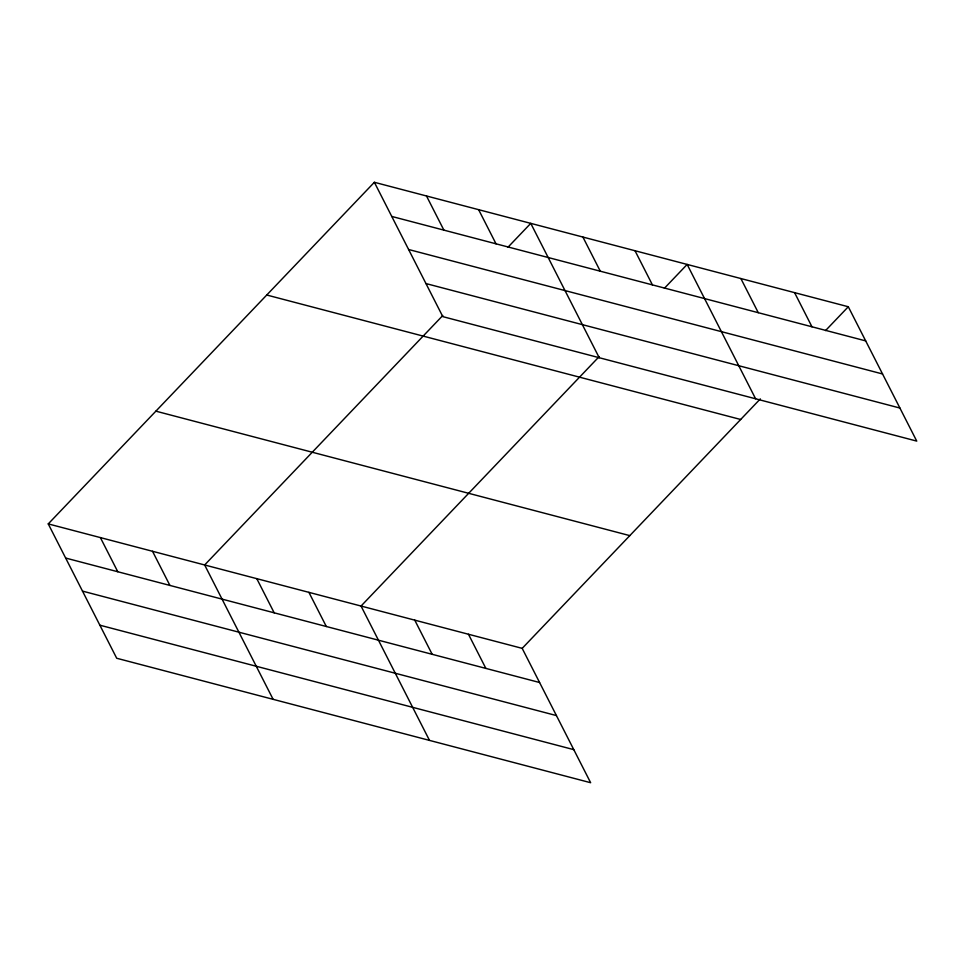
<?xml version="1.0" encoding="UTF-8"?>
<svg xmlns="http://www.w3.org/2000/svg" width="965" height="965" viewBox="0 0 965 965"><rect width="100%" height="100%" fill="white"/><g stroke="black" fill="none" stroke-linecap="round" stroke-linejoin="round"><path stroke-width="1.45" d="M48.25 523.899L522.186 648.359L590.64 782.712L116.705 658.251L48.25 523.899L374.36 182.288L848.295 306.749L916.75 441.102L442.814 316.641L374.36 182.288M442.802 315.495L204.652 564.971L273.107 699.323M507.988 247.209L530.762 223.361L599.217 357.713M599.205 356.568L361.043 606.044L429.497 740.396M664.39 288.282L687.152 264.434L755.607 398.786M522.186 648.359L760.336 398.883M825.533 330.597L848.295 306.749M391.754 216.437L865.689 340.898M408.605 249.501L882.541 373.962M425.963 283.565L899.899 408.038M266.738 295.013L740.674 419.486M155.872 411.162L629.795 535.623M65.644 558.047L539.58 682.508M82.495 591.111L556.431 715.572M99.853 625.187L573.789 749.648M794.581 292.648L811.975 326.797M740.867 278.535L758.273 312.684M635.018 250.743L652.424 284.892M582.896 237.052L600.29 271.201M478.628 209.67L496.022 243.819M426.494 195.979L443.888 230.128M468.471 634.258L485.865 668.407M414.757 620.145L432.163 654.294M308.909 592.353L326.315 626.502M256.786 578.662L274.181 612.811M152.518 551.28L169.912 585.429M100.384 537.589L117.778 571.738"/></g></svg>
